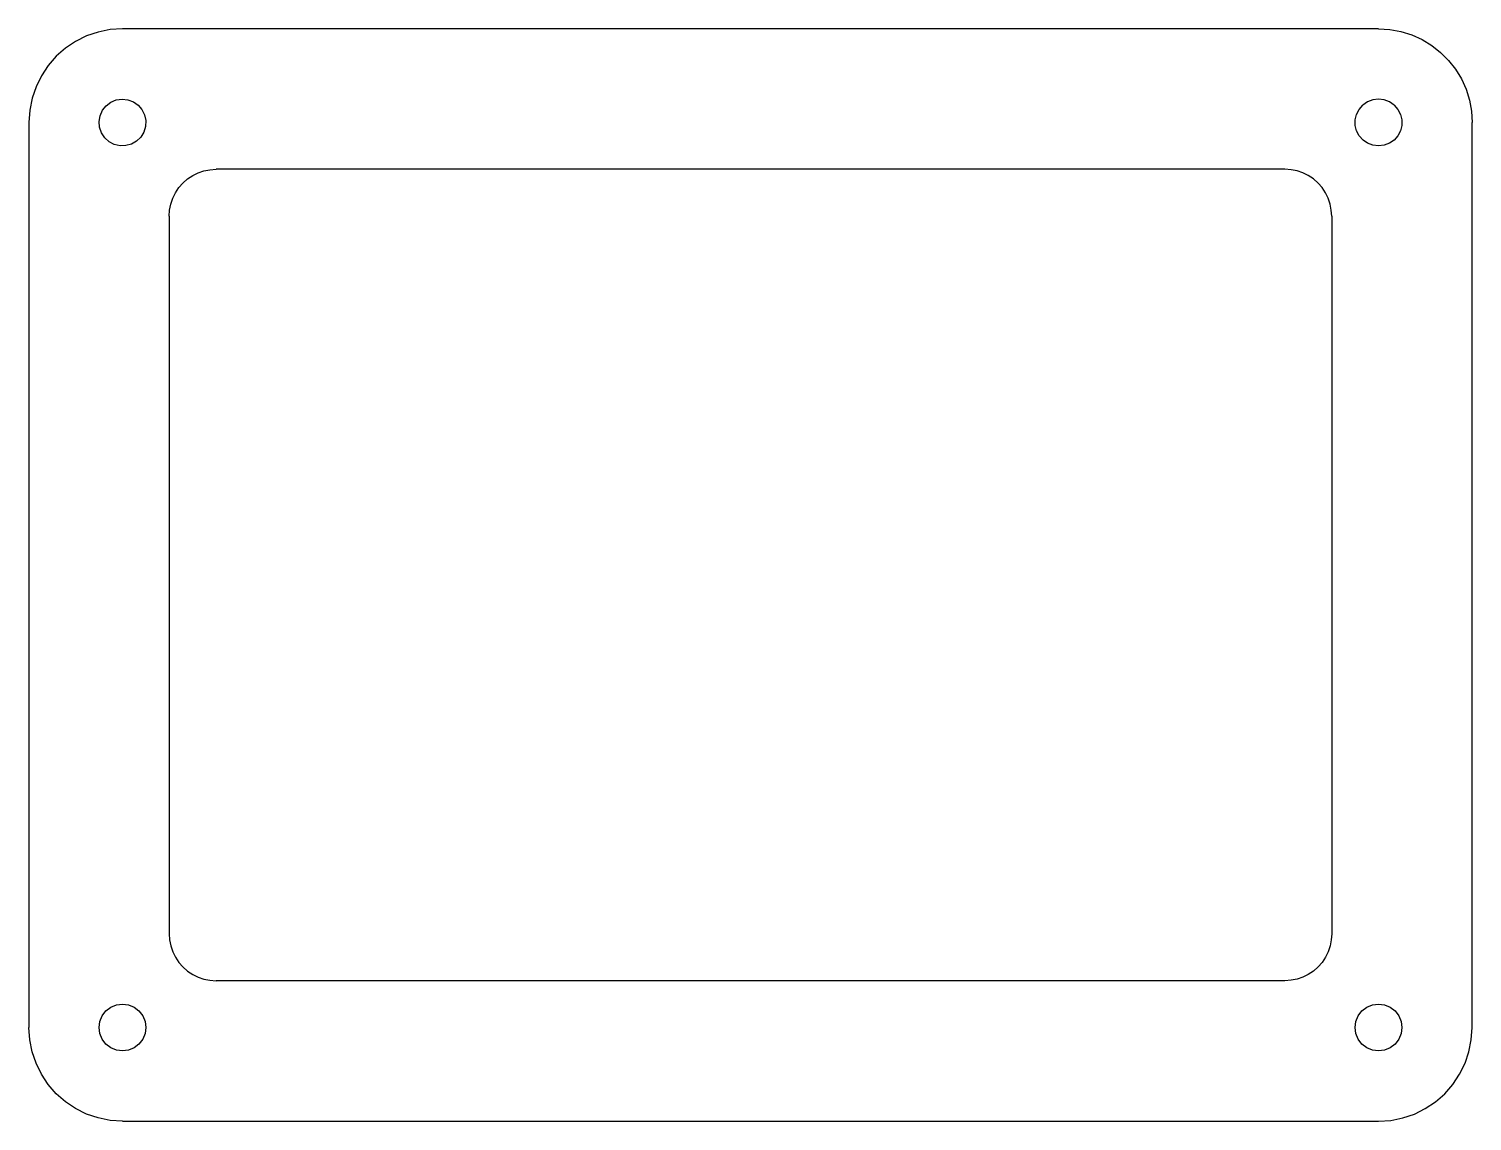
# Model space of a CAD drawing. Extents: x 2851 to 3036, y 0 to 140.
import ezdxf

# ---------------------------------------------------------------- set-up
doc = ezdxf.new("R2010")
doc.units = 0
doc.header["$LTSCALE"] = 1000
doc.linetypes.add('SKEMA_SOLID', pattern=[0])
doc.layers.add('Layer0_S_', color=20, linetype='SKEMA_SOLID')

msp = doc.modelspace()

# ---------------------------------------------------------------- linework, layer by layer
at = {"layer": 'Layer0_S_'}
for p, q in [((2858.8, 139.09), (2857.39, 138.39)), ((2860.29, 139.59), (2858.8, 139.09)), ((2861.83, 139.9), (2860.29, 139.59)), ((2863.39, 140), (2861.83, 139.9)), ((3024.39, 140), (2863.39, 140)), ((3024.39, 140), (3025.84, 139.91)), ((3025.84, 139.91), (3027.27, 139.65)), ((3027.27, 139.65), (3028.65, 139.22)), ((3028.65, 139.22), (3029.97, 138.63)), ((2856.09, 137.52), (2854.91, 136.49)), ((2857.39, 138.39), (2856.09, 137.52)), ((3029.97, 138.63), (3031.21, 137.88)), ((3031.21, 137.88), (3032.35, 136.98)), ((3032.35, 136.98), (3033.38, 135.96)), ((2853.87, 135.31), (2853, 134)), ((2854.91, 136.49), (2853.87, 135.31)), ((3033.38, 135.96), (3034.27, 134.82)), ((2853, 134), (2852.31, 132.59)), ((3034.27, 134.82), (3035.02, 133.58)), ((3035.02, 133.58), (3035.61, 132.26)), ((2852.31, 132.59), (2851.8, 131.11)), ((3035.61, 132.26), (3036.04, 130.87)), ((2851.5, 129.57), (2851.39, 128)), ((2851.8, 131.11), (2851.5, 129.57)), ((2860.52, 128.87), (2860.83, 129.56)), ((2860.83, 129.56), (2861.3, 130.15)), ((2861.3, 130.15), (2861.9, 130.6)), ((2861.9, 130.6), (2862.59, 130.89)), ((2862.59, 130.89), (2863.34, 131)), ((2863.34, 131), (2864.08, 130.92)), ((2864.08, 130.92), (2864.79, 130.66)), ((2864.79, 130.66), (2865.4, 130.23)), ((2865.4, 130.23), (2865.89, 129.66)), ((2865.89, 129.66), (2866.23, 128.98)), ((3021.58, 129.04), (3021.91, 129.68)), ((3021.91, 129.68), (3022.38, 130.23)), ((3022.98, 130.65), (3022.38, 130.23)), ((3023.67, 130.91), (3022.98, 130.65)), ((3024.39, 131), (3023.67, 130.91)), ((3025.12, 130.91), (3024.39, 131)), ((3025.8, 130.65), (3025.12, 130.91)), ((3026.4, 130.23), (3025.8, 130.65)), ((3026.4, 130.23), (3026.88, 129.68)), ((3026.88, 129.68), (3027.21, 129.04)), ((3036.04, 130.87), (3036.31, 129.45)), ((2851.39, 128), (2851.39, 12)), ((2860.4, 128.13), (2860.52, 128.87)), ((2860.46, 127.38), (2860.4, 128.13)), ((2866.23, 128.98), (2866.38, 128.25)), ((2866.38, 128.25), (2866.35, 127.5)), ((3021.41, 128.34), (3021.58, 129.04)), ((3021.42, 127.62), (3021.41, 128.34)), ((3027.21, 129.04), (3027.37, 128.34)), ((3027.37, 128.34), (3027.37, 127.62)), ((3036.31, 129.45), (3036.39, 128)), ((3036.39, 12), (3036.39, 128)), ((2860.7, 126.67), (2860.46, 127.38)), ((2861.12, 126.04), (2860.7, 126.67)), ((2861.68, 125.54), (2861.12, 126.04)), ((2865.74, 126.13), (2865.2, 125.61)), ((2866.13, 126.78), (2865.74, 126.13)), ((2866.35, 127.5), (2866.13, 126.78)), ((3021.59, 126.92), (3021.42, 127.62)), ((3021.93, 126.29), (3021.59, 126.92)), ((3022.41, 125.75), (3021.93, 126.29)), ((3026.86, 126.29), (3026.38, 125.75)), ((3027.19, 126.92), (3026.86, 126.29)), ((3027.37, 127.62), (3027.19, 126.92)), ((2862.34, 125.19), (2861.68, 125.54)), ((2863.08, 125.02), (2862.34, 125.19)), ((2863.83, 125.03), (2863.08, 125.02)), ((2864.55, 125.23), (2863.83, 125.03)), ((2865.2, 125.61), (2864.55, 125.23)), ((3023, 125.34), (3022.41, 125.75)), ((3023.68, 125.09), (3023, 125.34)), ((3024.39, 125), (3023.68, 125.09)), ((3025.11, 125.09), (3024.39, 125)), ((3025.78, 125.34), (3025.11, 125.09)), ((3026.38, 125.75), (3025.78, 125.34)), ((2871.15, 120.24), (2871.74, 120.76)), ((2871.74, 120.76), (2872.39, 121.2)), ((2872.39, 121.2), (2873.1, 121.54)), ((2873.1, 121.54), (2873.84, 121.8)), ((2873.84, 121.8), (2874.61, 121.95)), ((2874.61, 121.95), (2875.39, 122)), ((3012.39, 122), (2875.39, 122)), ((3013.18, 121.95), (3012.39, 122)), ((3013.95, 121.8), (3013.18, 121.95)), ((3014.69, 121.54), (3013.95, 121.8)), ((3015.39, 121.2), (3014.69, 121.54)), ((3016.05, 120.76), (3015.39, 121.2)), ((3016.64, 120.24), (3016.05, 120.76)), ((2869.85, 118.3), (2870.2, 119)), ((2870.2, 119), (2870.63, 119.65)), ((2870.63, 119.65), (2871.15, 120.24)), ((3017.15, 119.65), (3016.64, 120.24)), ((3017.59, 119), (3017.15, 119.65)), ((3017.94, 118.3), (3017.59, 119)), ((2869.39, 116), (2869.44, 116.78)), ((2869.44, 116.78), (2869.6, 117.55)), ((2869.6, 117.55), (2869.85, 118.3)), ((3018.19, 117.55), (3017.94, 118.3)), ((3018.34, 116.78), (3018.19, 117.55)), ((3018.39, 116), (3018.34, 116.78)), ((2869.39, 116), (2869.39, 24)), ((3018.39, 116), (3018.39, 24)), ((2869.39, 24), (2869.44, 23.22)), ((2869.44, 23.22), (2869.6, 22.45)), ((2869.6, 22.45), (2869.85, 21.7)), ((3018.19, 22.45), (3017.94, 21.7)), ((3018.34, 23.22), (3018.19, 22.45)), ((3018.39, 24), (3018.34, 23.22)), ((2869.85, 21.7), (2870.2, 21)), ((2870.2, 21), (2870.63, 20.35)), ((3017.59, 21), (3017.15, 20.35)), ((3017.94, 21.7), (3017.59, 21)), ((2870.63, 20.35), (2871.15, 19.76)), ((2871.15, 19.76), (2871.74, 19.24)), ((2871.74, 19.24), (2872.39, 18.8)), ((2872.39, 18.8), (2873.1, 18.46)), ((3015.39, 18.8), (3014.69, 18.46)), ((3016.05, 19.24), (3015.39, 18.8)), ((3016.64, 19.76), (3016.05, 19.24)), ((3017.15, 20.35), (3016.64, 19.76)), ((2873.1, 18.46), (2873.84, 18.2)), ((2873.84, 18.2), (2874.61, 18.05)), ((2874.61, 18.05), (2875.39, 18)), ((3012.39, 18), (2875.39, 18)), ((3013.18, 18.05), (3012.39, 18)), ((3013.95, 18.2), (3013.18, 18.05)), ((3014.69, 18.46), (3013.95, 18.2)), ((2861.89, 14.6), (2862.62, 14.9)), ((2862.62, 14.9), (2863.39, 15)), ((2863.39, 15), (2864.17, 14.9)), ((2864.17, 14.9), (2864.89, 14.6)), ((3022.89, 14.6), (3023.62, 14.9)), ((3023.62, 14.9), (3024.39, 15)), ((3024.39, 15), (3025.17, 14.9)), ((3025.17, 14.9), (3025.89, 14.6)), ((2860.5, 12.78), (2860.8, 13.5)), ((2860.8, 13.5), (2861.27, 14.12)), ((2861.27, 14.12), (2861.89, 14.6)), ((2864.89, 14.6), (2865.51, 14.12)), ((2865.51, 14.12), (2865.99, 13.5)), ((2865.99, 13.5), (2866.29, 12.78)), ((3021.5, 12.78), (3021.8, 13.5)), ((3021.8, 13.5), (3022.27, 14.12)), ((3022.27, 14.12), (3022.89, 14.6)), ((3025.89, 14.6), (3026.51, 14.12)), ((3026.51, 14.12), (3026.99, 13.5)), ((3026.99, 13.5), (3027.29, 12.78)), ((2851.5, 10.43), (2851.39, 12)), ((2860.39, 12), (2860.5, 12.78)), ((2860.5, 11.22), (2860.39, 12)), ((2860.8, 10.5), (2860.5, 11.22)), ((2866.29, 11.22), (2865.99, 10.5)), ((2866.29, 12.78), (2866.39, 12)), ((2866.39, 12), (2866.29, 11.22)), ((3021.39, 12), (3021.5, 12.78)), ((3021.5, 11.22), (3021.39, 12)), ((3021.8, 10.5), (3021.5, 11.22)), ((3027.29, 11.22), (3026.99, 10.5)), ((3027.29, 12.78), (3027.39, 12)), ((3027.39, 12), (3027.29, 11.22)), ((3036.29, 10.43), (3036.39, 12)), ((2851.8, 8.89), (2851.5, 10.43)), ((2861.27, 9.88), (2860.8, 10.5)), ((2861.89, 9.4), (2861.27, 9.88)), ((2862.62, 9.1), (2861.89, 9.4)), ((2864.89, 9.4), (2864.17, 9.1)), ((2865.51, 9.88), (2864.89, 9.4)), ((2865.99, 10.5), (2865.51, 9.88)), ((3022.27, 9.88), (3021.8, 10.5)), ((3022.89, 9.4), (3022.27, 9.88)), ((3023.62, 9.1), (3022.89, 9.4)), ((3025.89, 9.4), (3025.17, 9.1)), ((3026.51, 9.88), (3025.89, 9.4)), ((3026.99, 10.5), (3026.51, 9.88)), ((3035.98, 8.89), (3036.29, 10.43)), ((2852.31, 7.41), (2851.8, 8.89)), ((2853, 6), (2852.31, 7.41)), ((2863.39, 9), (2862.62, 9.1)), ((2864.17, 9.1), (2863.39, 9)), ((3024.39, 9), (3023.62, 9.1)), ((3025.17, 9.1), (3024.39, 9)), ((3034.79, 6), (3035.48, 7.41)), ((3035.48, 7.41), (3035.98, 8.89)), ((2853.87, 4.69), (2853, 6)), ((3033.91, 4.69), (3034.79, 6)), ((2854.91, 3.51), (2853.87, 4.69)), ((3032.88, 3.51), (3033.91, 4.69)), ((2856.09, 2.48), (2854.91, 3.51)), ((2857.39, 1.61), (2856.09, 2.48)), ((3030.39, 1.61), (3031.7, 2.48)), ((3031.7, 2.48), (3032.88, 3.51)), ((2858.8, 0.91), (2857.39, 1.61)), ((2860.29, 0.41), (2858.8, 0.91)), ((2861.83, 0.1), (2860.29, 0.41)), ((2863.39, 0), (2861.83, 0.1)), ((2863.39, 0), (3024.39, 0)), ((3024.39, 0), (3025.96, 0.1)), ((3025.96, 0.1), (3027.5, 0.41)), ((3027.5, 0.41), (3028.99, 0.91)), ((3028.99, 0.91), (3030.39, 1.61))]:
    msp.add_line(p, q, dxfattribs=at)

doc.saveas('drawing.dxf')
